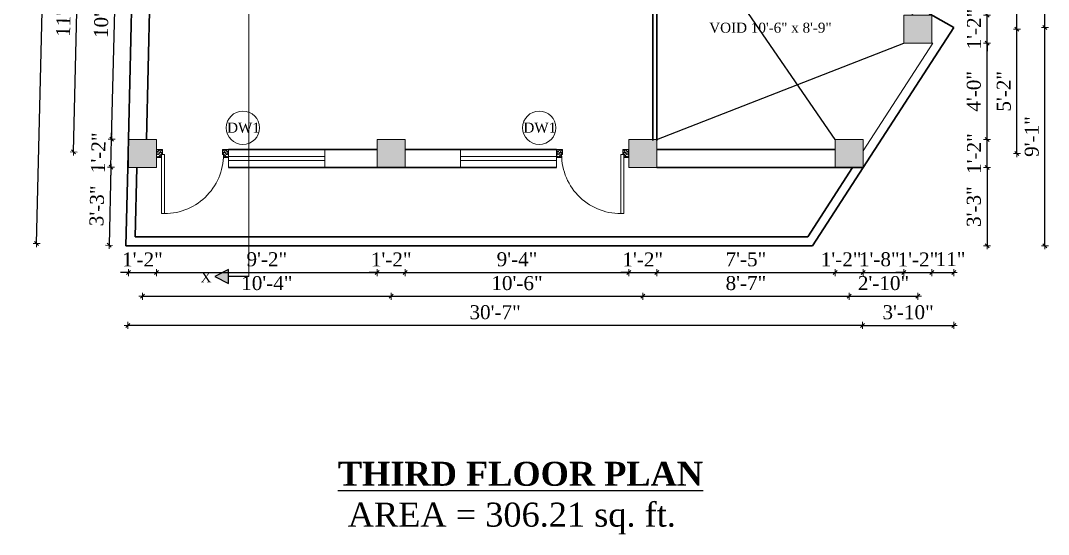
# Model space of a CAD drawing. Header units: inches. Extents: x 149946 to 166271, y -29520 to -26192.
# Drawn here: x 157350 to 157863, y -26790 to -26533 of the extents above; entities that cross this region are included whole.
import ezdxf

# ---------------------------------------------------------------- set-up
doc = ezdxf.new("R2010")
doc.units = ezdxf.units.IN
doc.header["$LTSCALE"] = 5
doc.header["$MEASUREMENT"] = 0
for name, color, linetype, lineweight in [('A-WALL', 7, 'Continuous', 9), ('Dimension', 7, 'Continuous', 18), ('DOOR', 62, 'Continuous', 0), ('Dw', 2, 'Continuous', 18)]:
    doc.layers.add(name, color=color, linetype=linetype, lineweight=lineweight)
doc.layers.add('dim line', color=7, linetype='Continuous', lineweight=15, true_color=0xfab2b2)
doc.layers.add('TEXT', color=6, linetype='Continuous')
doc.layers.add('WALL', color=7, linetype='Continuous')
doc.styles.add('ordinary', font='times.ttf')
doc.dimstyles.new('Copy of 96', dxfattribs={"dimtxt": 7, "dimasz": 4, "dimexe": 0.5, "dimexo": 0.5, "dimgap": 3, "dimtad": 1, "dimdec": 1, "dimzin": 11, "dimdsep": 46, "dimlunit": 4, "dimtxsty": 'ordinary', "dimblk": 'OBLIQUE', "dimcen": 0.09, "dimse1": 1, "dimse2": 1, "dimclrt": 6, "dimazin": 0, "dimtfac": 1, "dimtdec": 1, "dimtix": 1, "dimtmove": 2, "dimatfit": 3, "dimldrblk": 'leader', "dimfxl": 0.5, "dimfxlon": 1, "dimtolj": 1, "dimtzin": 0, "dimarcsym": 0})

# ---------------------------------------------------------------- blocks, each defined once
blk = doc.blocks.new('A$C27B36B59')
at = {"layer": 'DOOR'}
for p, q in [((0, 4), (0, 0)), ((2.5, 4), (0, 4)), ((0, 0), (3, 0)), ((2.5, 2.5), (2.5, 4)), ((3, 2.5), (2.5, 2.5)), ((3, 0), (3, 2.5))]:
    blk.add_line(p, q, dxfattribs=at)
for centre, radius, start, end in [((-1.4, -0.54), 4.75, 22.1411, 72.838), ((1.34, 2.09), 1.64, 45.138, 144.8948), ((2.21, 0.3), 2.49, 83.3149, 152.658), ((0.13, 0.37), 2.05, 349.4875, 93.6805), ((1.96, -0.47), 2.01, 58.7447, 166.495), ((-0.06, 0.32), 1.13, 343.542, 86.947), ((2.08, -0.4), 1.17, 38.2816, 160.1519)]:
    blk.add_arc(centre, radius, start, end, dxfattribs=at)
blk = doc.blocks.new('D2')
at = {"layer": 'DOOR'}
for p, q in [((74473.95, 24047.59), (74473.95, 24018.09)), ((74473.95, 24047.59), (74475.45, 24047.59)), ((74475.45, 24047.59), (74475.45, 24018.13))]:
    blk.add_line(p, q, dxfattribs=at)
blk.add_arc((74473.95, 24047.59), 29.5, 180, 272.9146, dxfattribs=at)
at = {"layer": 'DOOR', "xscale": -1, "rotation": 180}
blk.add_blockref('A$C27B36B59', (74441.95, 24050.09), dxfattribs=at)
at = {"layer": 'DOOR', "rotation": 180}
blk.add_blockref('A$C27B36B59', (74477.95, 24050.09), dxfattribs=at)
blk = doc.blocks.new('oblique')
at = {"color": 0, "lineweight": -2}
blk.add_line((0.25, 0.25), (-0.25, -0.25), dxfattribs=at)
at = {"layer": 'dim line', "lineweight": 9}
for p, q in [((-0.4375, 0), (0.4375, 0)), ((0, 0.4375), (0, -0.4375))]:
    blk.add_line(p, q, dxfattribs=at)
blk = doc.blocks.new('*D598')
at = {"layer": 'A-WALL', "color": 0, "lineweight": -2, "ltscale": 5, "transparency": 16777216}
for p, q in [((157832.17, -26592.63), (157832.17, -26588.63)), ((157832.17, -26606.63), (157832.17, -26592.63)), ((157832.17, -26606.63), (157832.17, -26610.63))]:
    blk.add_line(p, q, dxfattribs=at)
at = {"layer": 'Defpoints', "color": 0, "ltscale": 5, "transparency": 16777216}
for p in [(157770.3, -26592.63), (157832.17, -26592.63), (157770.3, -26606.63)]:
    blk.add_point(p, dxfattribs=at)
at = {"layer": 'A-WALL', "color": 0, "lineweight": -2, "ltscale": 5, "transparency": 16777216, "xscale": 4, "yscale": 4, "zscale": 4}
for p, rotation in [((157832.17, -26592.63), 270), ((157832.17, -26606.63), 90)]:
    blk.add_blockref('oblique', p, dxfattribs=dict(at, rotation=rotation))
at = {"layer": 'A-WALL', "color": 6, "ltscale": 5, "transparency": 16777216, "insert": (157825.67, -26599.63), "char_height": 7, "attachment_point": 5, "rotation": 90, "style": 'ordinary'}
blk.add_mtext('\\A1;1\'-2"', dxfattribs=at)
blk = doc.blocks.new('_OBLIQUE')
at = {"color": 0, "linetype": 'ByBlock'}
blk.add_line((-0.5, -0.5), (0.5, 0.5), dxfattribs=at)
blk = doc.blocks.new('leader')
at = {"layer": 'Dimension'}
for p, q in [((0, -4.33), (0, 4.33)), ((-4.42, 0), (4.42, 0))]:
    blk.add_line(p, q, dxfattribs=at)
blk = doc.blocks.new('*D599')
at = {"layer": 'A-WALL', "color": 0, "lineweight": -2, "ltscale": 5, "transparency": 16777216}
blk.add_line((157832.17, -26592.63), (157832.17, -26544.45), dxfattribs=at)
at = {"layer": 'Defpoints', "color": 0, "ltscale": 5, "transparency": 16777216}
for p in [(157804.68, -26544.45), (157832.17, -26544.45), (157770.3, -26592.63)]:
    blk.add_point(p, dxfattribs=at)
at = {"layer": 'A-WALL', "color": 0, "lineweight": -2, "ltscale": 5, "transparency": 16777216, "xscale": 4, "yscale": 4, "zscale": 4}
for p, rotation in [((157832.17, -26544.45), 90), ((157832.17, -26592.63), 270)]:
    blk.add_blockref('oblique', p, dxfattribs=dict(at, rotation=rotation))
at = {"layer": 'A-WALL', "color": 6, "ltscale": 5, "transparency": 16777216, "insert": (157825.6, -26568.54), "char_height": 7, "attachment_point": 5, "rotation": 90, "style": 'ordinary'}
blk.add_mtext('\\A1;4\'-0"', dxfattribs=at)
blk = doc.blocks.new('*D600')
at = {"layer": 'A-WALL', "color": 0, "lineweight": -2, "ltscale": 5, "transparency": 16777216}
for p, q in [((157832.17, -26530.45), (157832.17, -26526.45)), ((157832.17, -26544.45), (157832.17, -26530.45)), ((157832.17, -26544.45), (157832.17, -26548.45))]:
    blk.add_line(p, q, dxfattribs=at)
at = {"layer": 'Defpoints', "color": 0, "ltscale": 5, "transparency": 16777216}
for p in [(157804.68, -26530.45), (157832.17, -26530.45), (157804.68, -26544.45)]:
    blk.add_point(p, dxfattribs=at)
at = {"layer": 'A-WALL', "color": 0, "lineweight": -2, "ltscale": 5, "transparency": 16777216, "xscale": 4, "yscale": 4, "zscale": 4}
for p, rotation in [((157832.17, -26530.45), 270), ((157832.17, -26544.45), 90)]:
    blk.add_blockref('oblique', p, dxfattribs=dict(at, rotation=rotation))
at = {"layer": 'A-WALL', "color": 6, "ltscale": 5, "transparency": 16777216, "insert": (157825.67, -26537.45), "char_height": 7, "attachment_point": 5, "rotation": 90, "style": 'ordinary'}
blk.add_mtext('\\A1;1\'-2"', dxfattribs=at)
blk = doc.blocks.new('*D605')
at = {"layer": 'A-WALL', "color": 0, "lineweight": -2, "ltscale": 5, "transparency": 16777216}
blk.add_line((157847.12, -26599.63), (157847.12, -26537.45), dxfattribs=at)
at = {"layer": 'Defpoints', "color": 0, "ltscale": 5, "transparency": 16777216}
for p in [(157797.68, -26537.45), (157847.12, -26537.45), (157763.3, -26599.63)]:
    blk.add_point(p, dxfattribs=at)
at = {"layer": 'A-WALL', "color": 0, "lineweight": -2, "ltscale": 5, "transparency": 16777216, "xscale": 4, "yscale": 4, "zscale": 4}
for p, rotation in [((157847.12, -26537.45), 90), ((157847.12, -26599.63), 270)]:
    blk.add_blockref('oblique', p, dxfattribs=dict(at, rotation=rotation))
at = {"layer": 'A-WALL', "color": 6, "ltscale": 5, "transparency": 16777216, "insert": (157840.56, -26568.54), "char_height": 7, "attachment_point": 5, "rotation": 90, "style": 'ordinary'}
blk.add_mtext('\\A1;5\'-2"', dxfattribs=at)
blk = doc.blocks.new('*D606')
at = {"layer": 'A-WALL', "color": 0, "lineweight": -2, "ltscale": 5, "transparency": 16777216}
blk.add_line((157847.12, -26537.45), (157847.12, -26459.34), dxfattribs=at)
at = {"layer": 'Defpoints', "color": 0, "ltscale": 5, "transparency": 16777216}
for p in [(157660.29, -26459.34), (157847.12, -26459.34), (157797.68, -26537.45)]:
    blk.add_point(p, dxfattribs=at)
at = {"layer": 'A-WALL', "color": 0, "lineweight": -2, "ltscale": 5, "transparency": 16777216, "xscale": 4, "yscale": 4, "zscale": 4}
for p, rotation in [((157847.12, -26459.34), 90), ((157847.12, -26537.45), 270)]:
    blk.add_blockref('oblique', p, dxfattribs=dict(at, rotation=rotation))
at = {"layer": 'A-WALL', "color": 6, "ltscale": 5, "transparency": 16777216, "insert": (157840.56, -26498.4), "char_height": 7, "attachment_point": 5, "rotation": 90, "style": 'ordinary'}
blk.add_mtext('\\A1;6\'-6"', dxfattribs=at)
blk = doc.blocks.new('*D569')
at = {"layer": 'A-WALL', "color": 0, "lineweight": -2, "ltscale": 5, "transparency": 16777216}
blk.add_line((157804.68, -26341.19), (157815.54, -26341.19), dxfattribs=at)
at = {"layer": 'Defpoints', "color": 0, "ltscale": 5, "transparency": 16777216}
for p in [(157815.54, -26341.19), (157804.68, -26530.45), (157815.54, -26536.62)]:
    blk.add_point(p, dxfattribs=at)
at = {"layer": 'A-WALL', "color": 0, "lineweight": -2, "ltscale": 5, "transparency": 16777216, "xscale": 4, "yscale": 4, "zscale": 4, "rotation": 180}
blk.add_blockref('oblique', (157804.68, -26341.19), dxfattribs=at)
at = {"layer": 'A-WALL', "color": 0, "lineweight": -2, "ltscale": 5, "transparency": 16777216, "xscale": 4, "yscale": 4, "zscale": 4}
blk.add_blockref('oblique', (157815.54, -26341.19), dxfattribs=at)
at = {"layer": 'A-WALL', "color": 6, "ltscale": 5, "transparency": 16777216, "insert": (157814.58, -26334.63), "char_height": 7, "attachment_point": 5, "style": 'ordinary'}
blk.add_mtext('\\A1;11"', dxfattribs=at)
blk = doc.blocks.new('*D572')
at = {"layer": 'A-WALL', "color": 0, "lineweight": -2, "ltscale": 5, "transparency": 16777216}
blk.add_line((157660.29, -26328.15), (157797.68, -26328.15), dxfattribs=at)
at = {"layer": 'Defpoints', "color": 0, "ltscale": 5, "transparency": 16777216}
for p in [(157797.68, -26328.15), (157660.29, -26459.34), (157797.68, -26537.45)]:
    blk.add_point(p, dxfattribs=at)
at = {"layer": 'A-WALL', "color": 0, "lineweight": -2, "ltscale": 5, "transparency": 16777216, "xscale": 4, "yscale": 4, "zscale": 4, "rotation": 180}
blk.add_blockref('oblique', (157660.29, -26328.15), dxfattribs=at)
at = {"layer": 'A-WALL', "color": 0, "lineweight": -2, "ltscale": 5, "transparency": 16777216, "xscale": 4, "yscale": 4, "zscale": 4}
blk.add_blockref('oblique', (157797.68, -26328.15), dxfattribs=at)
at = {"layer": 'A-WALL', "color": 6, "ltscale": 5, "transparency": 16777216, "insert": (157728.98, -26321.59), "char_height": 7, "attachment_point": 5, "style": 'ordinary'}
blk.add_mtext('\\A1;11\'-5"', dxfattribs=at)
blk = doc.blocks.new('*D574')
at = {"layer": 'A-WALL', "color": 0, "lineweight": -2, "ltscale": 5, "transparency": 16777216}
blk.add_line((157527.72, -26309.43), (157815.54, -26309.43), dxfattribs=at)
at = {"layer": 'Defpoints', "color": 0, "ltscale": 5, "transparency": 16777216}
for p in [(157815.54, -26309.43), (157527.72, -26380.96), (157815.54, -26536.62)]:
    blk.add_point(p, dxfattribs=at)
at = {"layer": 'A-WALL', "color": 0, "lineweight": -2, "ltscale": 5, "transparency": 16777216, "xscale": 4, "yscale": 4, "zscale": 4, "rotation": 180}
blk.add_blockref('oblique', (157527.72, -26309.43), dxfattribs=at)
at = {"layer": 'A-WALL', "color": 0, "lineweight": -2, "ltscale": 5, "transparency": 16777216, "xscale": 4, "yscale": 4, "zscale": 4}
blk.add_blockref('oblique', (157815.54, -26309.43), dxfattribs=at)
at = {"layer": 'A-WALL', "color": 6, "ltscale": 5, "transparency": 16777216, "insert": (157671.63, -26302.87), "char_height": 7, "attachment_point": 5, "style": 'ordinary'}
blk.add_mtext('\\A1;24\'-0"', dxfattribs=at)
blk = doc.blocks.new('*D575')
at = {"layer": 'A-WALL', "color": 0, "lineweight": -2, "ltscale": 5, "transparency": 16777216}
blk.add_line((157861.08, -26645.63), (157861.08, -26536.62), dxfattribs=at)
at = {"layer": 'Defpoints', "color": 0, "ltscale": 5, "transparency": 16777216}
for p in [(157815.54, -26536.62), (157861.08, -26536.62), (157745.1, -26645.63)]:
    blk.add_point(p, dxfattribs=at)
at = {"layer": 'A-WALL', "color": 0, "lineweight": -2, "ltscale": 5, "transparency": 16777216, "xscale": 4, "yscale": 4, "zscale": 4}
for p, rotation in [((157861.08, -26536.62), 90), ((157861.08, -26645.63), 270)]:
    blk.add_blockref('oblique', p, dxfattribs=dict(at, rotation=rotation))
at = {"layer": 'A-WALL', "color": 6, "ltscale": 5, "transparency": 16777216, "insert": (157854.51, -26591.12), "char_height": 7, "attachment_point": 5, "rotation": 90, "style": 'ordinary'}
blk.add_mtext('\\A1;9\'-1"', dxfattribs=at)
blk = doc.blocks.new('*D576')
at = {"layer": 'A-WALL', "color": 0, "lineweight": -2, "ltscale": 5, "transparency": 16777216}
blk.add_line((157861.08, -26536.62), (157861.08, -26353.92), dxfattribs=at)
at = {"layer": 'Defpoints', "color": 0, "ltscale": 5, "transparency": 16777216}
for p in [(157488.72, -26353.92), (157861.08, -26353.92), (157815.54, -26536.62)]:
    blk.add_point(p, dxfattribs=at)
at = {"layer": 'A-WALL', "color": 0, "lineweight": -2, "ltscale": 5, "transparency": 16777216, "xscale": 4, "yscale": 4, "zscale": 4}
for p, rotation in [((157861.08, -26353.92), 90), ((157861.08, -26536.62), 270)]:
    blk.add_blockref('oblique', p, dxfattribs=dict(at, rotation=rotation))
at = {"layer": 'A-WALL', "color": 6, "ltscale": 5, "transparency": 16777216, "insert": (157854.52, -26445.27), "char_height": 7, "attachment_point": 5, "rotation": 90, "style": 'ordinary'}
blk.add_mtext('\\A1;15\'-3"', dxfattribs=at)
blk = doc.blocks.new('*D577')
at = {"layer": 'A-WALL', "color": 0, "lineweight": -2, "ltscale": 50, "transparency": 16777216}
for p, q in [((157403.51, -26659.03), (157399.51, -26659.03)), ((157403.51, -26659.03), (157417.51, -26659.03)), ((157417.51, -26659.03), (157421.51, -26659.03))]:
    blk.add_line(p, q, dxfattribs=at)
at = {"layer": 'Defpoints', "color": 0, "ltscale": 50, "transparency": 16777216}
for p in [(157403.51, -26606.63), (157417.51, -26606.63), (157417.51, -26659.03)]:
    blk.add_point(p, dxfattribs=at)
at = {"layer": 'A-WALL', "color": 0, "lineweight": -2, "ltscale": 50, "transparency": 16777216, "xscale": 4, "yscale": 4, "zscale": 4}
blk.add_blockref('oblique', (157403.51, -26659.03), dxfattribs=at)
at = {"layer": 'A-WALL', "color": 0, "lineweight": -2, "ltscale": 50, "transparency": 16777216, "xscale": 4, "yscale": 4, "zscale": 4, "rotation": 180}
blk.add_blockref('oblique', (157417.51, -26659.03), dxfattribs=at)
at = {"layer": 'A-WALL', "color": 6, "ltscale": 50, "transparency": 16777216, "insert": (157410.51, -26652.53), "char_height": 7, "attachment_point": 5, "style": 'ordinary'}
blk.add_mtext('\\A1;1\'-2"', dxfattribs=at)
blk = doc.blocks.new('*D578')
at = {"layer": 'A-WALL', "color": 0, "lineweight": -2, "ltscale": 5, "transparency": 16777216}
blk.add_line((157417.51, -26659.03), (157527.72, -26659.03), dxfattribs=at)
at = {"layer": 'Defpoints', "color": 0, "ltscale": 5, "transparency": 16777216}
for p in [(157417.51, -26606.63), (157527.72, -26606.63), (157527.72, -26659.03)]:
    blk.add_point(p, dxfattribs=at)
at = {"layer": 'A-WALL', "color": 0, "lineweight": -2, "ltscale": 5, "transparency": 16777216, "xscale": 4, "yscale": 4, "zscale": 4, "rotation": 180}
blk.add_blockref('oblique', (157417.51, -26659.03), dxfattribs=at)
at = {"layer": 'A-WALL', "color": 0, "lineweight": -2, "ltscale": 5, "transparency": 16777216, "xscale": 4, "yscale": 4, "zscale": 4}
blk.add_blockref('oblique', (157527.72, -26659.03), dxfattribs=at)
at = {"layer": 'A-WALL', "color": 6, "ltscale": 5, "transparency": 16777216, "insert": (157472.62, -26652.46), "char_height": 7, "attachment_point": 5, "style": 'ordinary'}
blk.add_mtext('\\A1;9\'-2"', dxfattribs=at)
blk = doc.blocks.new('*D579')
at = {"layer": 'A-WALL', "color": 0, "lineweight": -2, "ltscale": 5, "transparency": 16777216}
for p, q in [((157527.72, -26659.03), (157523.72, -26659.03)), ((157527.72, -26659.03), (157541.72, -26659.03)), ((157541.72, -26659.03), (157545.72, -26659.03))]:
    blk.add_line(p, q, dxfattribs=at)
at = {"layer": 'Defpoints', "color": 0, "ltscale": 5, "transparency": 16777216}
for p in [(157527.72, -26606.63), (157541.72, -26606.63), (157541.72, -26659.03)]:
    blk.add_point(p, dxfattribs=at)
at = {"layer": 'A-WALL', "color": 0, "lineweight": -2, "ltscale": 5, "transparency": 16777216, "xscale": 4, "yscale": 4, "zscale": 4}
blk.add_blockref('oblique', (157527.72, -26659.03), dxfattribs=at)
at = {"layer": 'A-WALL', "color": 0, "lineweight": -2, "ltscale": 5, "transparency": 16777216, "xscale": 4, "yscale": 4, "zscale": 4, "rotation": 180}
blk.add_blockref('oblique', (157541.72, -26659.03), dxfattribs=at)
at = {"layer": 'A-WALL', "color": 6, "ltscale": 5, "transparency": 16777216, "insert": (157534.72, -26652.53), "char_height": 7, "attachment_point": 5, "style": 'ordinary'}
blk.add_mtext('\\A1;1\'-2"', dxfattribs=at)
blk = doc.blocks.new('*D580')
at = {"layer": 'A-WALL', "color": 0, "lineweight": -2, "ltscale": 5, "transparency": 16777216}
blk.add_line((157541.72, -26659.03), (157653.29, -26659.03), dxfattribs=at)
at = {"layer": 'Defpoints', "color": 0, "ltscale": 5, "transparency": 16777216}
for p in [(157541.72, -26606.63), (157653.29, -26606.63), (157653.29, -26659.03)]:
    blk.add_point(p, dxfattribs=at)
at = {"layer": 'A-WALL', "color": 0, "lineweight": -2, "ltscale": 5, "transparency": 16777216, "xscale": 4, "yscale": 4, "zscale": 4, "rotation": 180}
blk.add_blockref('oblique', (157541.72, -26659.03), dxfattribs=at)
at = {"layer": 'A-WALL', "color": 0, "lineweight": -2, "ltscale": 5, "transparency": 16777216, "xscale": 4, "yscale": 4, "zscale": 4}
blk.add_blockref('oblique', (157653.29, -26659.03), dxfattribs=at)
at = {"layer": 'A-WALL', "color": 6, "ltscale": 5, "transparency": 16777216, "insert": (157597.51, -26652.46), "char_height": 7, "attachment_point": 5, "style": 'ordinary'}
blk.add_mtext('\\A1;9\'-4"', dxfattribs=at)
blk = doc.blocks.new('*D581')
at = {"layer": 'A-WALL', "color": 0, "lineweight": -2, "ltscale": 5, "transparency": 16777216}
for p, q in [((157653.29, -26659.03), (157649.29, -26659.03)), ((157653.29, -26659.03), (157667.29, -26659.03)), ((157667.29, -26659.03), (157671.29, -26659.03))]:
    blk.add_line(p, q, dxfattribs=at)
at = {"layer": 'Defpoints', "color": 0, "ltscale": 5, "transparency": 16777216}
for p in [(157653.29, -26606.63), (157667.29, -26606.63), (157667.29, -26659.03)]:
    blk.add_point(p, dxfattribs=at)
at = {"layer": 'A-WALL', "color": 0, "lineweight": -2, "ltscale": 5, "transparency": 16777216, "xscale": 4, "yscale": 4, "zscale": 4}
blk.add_blockref('oblique', (157653.29, -26659.03), dxfattribs=at)
at = {"layer": 'A-WALL', "color": 0, "lineweight": -2, "ltscale": 5, "transparency": 16777216, "xscale": 4, "yscale": 4, "zscale": 4, "rotation": 180}
blk.add_blockref('oblique', (157667.29, -26659.03), dxfattribs=at)
at = {"layer": 'A-WALL', "color": 6, "ltscale": 5, "transparency": 16777216, "insert": (157660.29, -26652.53), "char_height": 7, "attachment_point": 5, "style": 'ordinary'}
blk.add_mtext('\\A1;1\'-2"', dxfattribs=at)
blk = doc.blocks.new('*D582')
at = {"layer": 'A-WALL', "color": 0, "lineweight": -2, "ltscale": 5, "transparency": 16777216}
blk.add_line((157667.29, -26659.03), (157756.3, -26659.03), dxfattribs=at)
at = {"layer": 'Defpoints', "color": 0, "ltscale": 5, "transparency": 16777216}
for p in [(157667.29, -26606.63), (157756.3, -26606.63), (157756.3, -26659.03)]:
    blk.add_point(p, dxfattribs=at)
at = {"layer": 'A-WALL', "color": 0, "lineweight": -2, "ltscale": 5, "transparency": 16777216, "xscale": 4, "yscale": 4, "zscale": 4, "rotation": 180}
blk.add_blockref('oblique', (157667.29, -26659.03), dxfattribs=at)
at = {"layer": 'A-WALL', "color": 0, "lineweight": -2, "ltscale": 5, "transparency": 16777216, "xscale": 4, "yscale": 4, "zscale": 4}
blk.add_blockref('oblique', (157756.3, -26659.03), dxfattribs=at)
at = {"layer": 'A-WALL', "color": 6, "ltscale": 5, "transparency": 16777216, "insert": (157711.79, -26652.46), "char_height": 7, "attachment_point": 5, "style": 'ordinary'}
blk.add_mtext('\\A1;7\'-5"', dxfattribs=at)
blk = doc.blocks.new('*D583')
at = {"layer": 'A-WALL', "color": 0, "lineweight": -2, "ltscale": 5, "transparency": 16777216}
blk.add_line((157756.3, -26659.03), (157770.3, -26659.03), dxfattribs=at)
at = {"layer": 'Defpoints', "color": 0, "ltscale": 5, "transparency": 16777216}
for p in [(157756.3, -26606.63), (157770.3, -26606.63), (157770.3, -26659.03)]:
    blk.add_point(p, dxfattribs=at)
at = {"layer": 'A-WALL', "color": 0, "lineweight": -2, "ltscale": 5, "transparency": 16777216, "xscale": 4, "yscale": 4, "zscale": 4, "rotation": 180}
blk.add_blockref('oblique', (157756.3, -26659.03), dxfattribs=at)
at = {"layer": 'A-WALL', "color": 0, "lineweight": -2, "ltscale": 5, "transparency": 16777216, "xscale": 4, "yscale": 4, "zscale": 4}
blk.add_blockref('oblique', (157770.3, -26659.03), dxfattribs=at)
at = {"layer": 'A-WALL', "color": 6, "ltscale": 5, "transparency": 16777216, "insert": (157759.33, -26652.47), "char_height": 7, "attachment_point": 5, "style": 'ordinary'}
blk.add_mtext('\\A1;1\'-2"', dxfattribs=at)
blk = doc.blocks.new('*D584')
at = {"layer": 'A-WALL', "color": 0, "lineweight": -2, "ltscale": 5, "transparency": 16777216}
blk.add_line((157770.3, -26659.03), (157790.68, -26659.03), dxfattribs=at)
at = {"layer": 'Defpoints', "color": 0, "ltscale": 5, "transparency": 16777216}
for p in [(157790.68, -26544.45), (157770.3, -26606.63), (157790.68, -26659.03)]:
    blk.add_point(p, dxfattribs=at)
at = {"layer": 'A-WALL', "color": 0, "lineweight": -2, "ltscale": 5, "transparency": 16777216, "xscale": 4, "yscale": 4, "zscale": 4, "rotation": 180}
blk.add_blockref('oblique', (157770.3, -26659.03), dxfattribs=at)
at = {"layer": 'A-WALL', "color": 0, "lineweight": -2, "ltscale": 5, "transparency": 16777216, "xscale": 4, "yscale": 4, "zscale": 4}
blk.add_blockref('oblique', (157790.68, -26659.03), dxfattribs=at)
at = {"layer": 'A-WALL', "color": 6, "ltscale": 5, "transparency": 16777216, "insert": (157778.37, -26652.47), "char_height": 7, "attachment_point": 5, "style": 'ordinary'}
blk.add_mtext('\\A1;1\'-8"', dxfattribs=at)
blk = doc.blocks.new('*D585')
at = {"layer": 'A-WALL', "color": 0, "lineweight": -2, "ltscale": 5, "transparency": 16777216}
for p, q in [((157790.68, -26659.03), (157786.68, -26659.03)), ((157790.68, -26659.03), (157804.68, -26659.03)), ((157804.68, -26659.03), (157808.68, -26659.03))]:
    blk.add_line(p, q, dxfattribs=at)
at = {"layer": 'Defpoints', "color": 0, "ltscale": 5, "transparency": 16777216}
for p in [(157790.68, -26544.45), (157804.68, -26544.45), (157804.68, -26659.03)]:
    blk.add_point(p, dxfattribs=at)
at = {"layer": 'A-WALL', "color": 0, "lineweight": -2, "ltscale": 5, "transparency": 16777216, "xscale": 4, "yscale": 4, "zscale": 4}
blk.add_blockref('oblique', (157790.68, -26659.03), dxfattribs=at)
at = {"layer": 'A-WALL', "color": 0, "lineweight": -2, "ltscale": 5, "transparency": 16777216, "xscale": 4, "yscale": 4, "zscale": 4, "rotation": 180}
blk.add_blockref('oblique', (157804.68, -26659.03), dxfattribs=at)
at = {"layer": 'A-WALL', "color": 6, "ltscale": 5, "transparency": 16777216, "insert": (157797.68, -26652.53), "char_height": 7, "attachment_point": 5, "style": 'ordinary'}
blk.add_mtext('\\A1;1\'-2"', dxfattribs=at)
blk = doc.blocks.new('*D586')
at = {"layer": 'A-WALL', "color": 0, "lineweight": -2, "ltscale": 5, "transparency": 16777216}
blk.add_line((157804.68, -26659.03), (157815.54, -26659.03), dxfattribs=at)
at = {"layer": 'Defpoints', "color": 0, "ltscale": 5, "transparency": 16777216}
for p in [(157815.54, -26536.62), (157804.68, -26544.45), (157815.54, -26659.03)]:
    blk.add_point(p, dxfattribs=at)
at = {"layer": 'A-WALL', "color": 0, "lineweight": -2, "ltscale": 5, "transparency": 16777216, "xscale": 4, "yscale": 4, "zscale": 4, "rotation": 180}
blk.add_blockref('oblique', (157804.68, -26659.03), dxfattribs=at)
at = {"layer": 'A-WALL', "color": 0, "lineweight": -2, "ltscale": 5, "transparency": 16777216, "xscale": 4, "yscale": 4, "zscale": 4}
blk.add_blockref('oblique', (157815.54, -26659.03), dxfattribs=at)
at = {"layer": 'A-WALL', "color": 6, "ltscale": 5, "transparency": 16777216, "insert": (157813.95, -26652.36), "char_height": 7, "attachment_point": 5, "style": 'ordinary'}
blk.add_mtext('\\A1;11"', dxfattribs=at)
blk = doc.blocks.new('*D587')
at = {"layer": 'A-WALL', "color": 0, "lineweight": -2, "ltscale": 5, "transparency": 16777216}
blk.add_line((157410.51, -26670.93), (157534.72, -26670.93), dxfattribs=at)
at = {"layer": 'Defpoints', "color": 0, "ltscale": 5, "transparency": 16777216}
for p in [(157410.51, -26599.63), (157534.72, -26599.63), (157534.72, -26670.93)]:
    blk.add_point(p, dxfattribs=at)
at = {"layer": 'A-WALL', "color": 0, "lineweight": -2, "ltscale": 5, "transparency": 16777216, "xscale": 4, "yscale": 4, "zscale": 4, "rotation": 180}
blk.add_blockref('oblique', (157410.51, -26670.93), dxfattribs=at)
at = {"layer": 'A-WALL', "color": 0, "lineweight": -2, "ltscale": 5, "transparency": 16777216, "xscale": 4, "yscale": 4, "zscale": 4}
blk.add_blockref('oblique', (157534.72, -26670.93), dxfattribs=at)
at = {"layer": 'A-WALL', "color": 6, "ltscale": 5, "transparency": 16777216, "insert": (157472.62, -26664.37), "char_height": 7, "attachment_point": 5, "style": 'ordinary'}
blk.add_mtext('\\A1;10\'-4"', dxfattribs=at)
blk = doc.blocks.new('*D588')
at = {"layer": 'A-WALL', "color": 0, "lineweight": -2, "ltscale": 5, "transparency": 16777216}
blk.add_line((157660.29, -26670.93), (157763.3, -26670.93), dxfattribs=at)
at = {"layer": 'Defpoints', "color": 0, "ltscale": 5, "transparency": 16777216}
for p in [(157660.29, -26599.63), (157763.3, -26599.63), (157763.3, -26670.93)]:
    blk.add_point(p, dxfattribs=at)
at = {"layer": 'A-WALL', "color": 0, "lineweight": -2, "ltscale": 5, "transparency": 16777216, "xscale": 4, "yscale": 4, "zscale": 4, "rotation": 180}
blk.add_blockref('oblique', (157660.29, -26670.93), dxfattribs=at)
at = {"layer": 'A-WALL', "color": 0, "lineweight": -2, "ltscale": 5, "transparency": 16777216, "xscale": 4, "yscale": 4, "zscale": 4}
blk.add_blockref('oblique', (157763.3, -26670.93), dxfattribs=at)
at = {"layer": 'A-WALL', "color": 6, "ltscale": 5, "transparency": 16777216, "insert": (157711.79, -26664.36), "char_height": 7, "attachment_point": 5, "style": 'ordinary'}
blk.add_mtext('\\A1;8\'-7"', dxfattribs=at)
blk = doc.blocks.new('*D589')
at = {"layer": 'A-WALL', "color": 0, "lineweight": -2, "ltscale": 5, "transparency": 16777216}
blk.add_line((157534.72, -26670.93), (157660.29, -26670.93), dxfattribs=at)
at = {"layer": 'Defpoints', "color": 0, "ltscale": 5, "transparency": 16777216}
for p in [(157534.72, -26599.63), (157660.29, -26599.63), (157660.29, -26670.93)]:
    blk.add_point(p, dxfattribs=at)
at = {"layer": 'A-WALL', "color": 0, "lineweight": -2, "ltscale": 5, "transparency": 16777216, "xscale": 4, "yscale": 4, "zscale": 4, "rotation": 180}
blk.add_blockref('oblique', (157534.72, -26670.93), dxfattribs=at)
at = {"layer": 'A-WALL', "color": 0, "lineweight": -2, "ltscale": 5, "transparency": 16777216, "xscale": 4, "yscale": 4, "zscale": 4}
blk.add_blockref('oblique', (157660.29, -26670.93), dxfattribs=at)
at = {"layer": 'A-WALL', "color": 6, "ltscale": 5, "transparency": 16777216, "insert": (157597.51, -26664.37), "char_height": 7, "attachment_point": 5, "style": 'ordinary'}
blk.add_mtext('\\A1;10\'-6"', dxfattribs=at)
blk = doc.blocks.new('*D590')
at = {"layer": 'A-WALL', "color": 0, "lineweight": -2, "ltscale": 5, "transparency": 16777216}
blk.add_line((157763.3, -26670.93), (157797.68, -26670.93), dxfattribs=at)
at = {"layer": 'Defpoints', "color": 0, "ltscale": 5, "transparency": 16777216}
for p in [(157797.68, -26537.45), (157763.3, -26599.63), (157797.68, -26670.93)]:
    blk.add_point(p, dxfattribs=at)
at = {"layer": 'A-WALL', "color": 0, "lineweight": -2, "ltscale": 5, "transparency": 16777216, "xscale": 4, "yscale": 4, "zscale": 4, "rotation": 180}
blk.add_blockref('oblique', (157763.3, -26670.93), dxfattribs=at)
at = {"layer": 'A-WALL', "color": 0, "lineweight": -2, "ltscale": 5, "transparency": 16777216, "xscale": 4, "yscale": 4, "zscale": 4}
blk.add_blockref('oblique', (157797.68, -26670.93), dxfattribs=at)
at = {"layer": 'A-WALL', "color": 6, "ltscale": 5, "transparency": 16777216, "insert": (157780.49, -26664.37), "char_height": 7, "attachment_point": 5, "style": 'ordinary'}
blk.add_mtext('\\A1;2\'-10"', dxfattribs=at)
blk = doc.blocks.new('*D591')
at = {"layer": 'A-WALL', "color": 0, "lineweight": -2, "ltscale": 5, "transparency": 16777216}
blk.add_line((157769.98, -26685.47), (157403.18, -26685.47), dxfattribs=at)
at = {"layer": 'Defpoints', "color": 0, "ltscale": 5, "transparency": 16777216}
for p in [(157403.18, -26606.63), (157769.98, -26606.63), (157403.18, -26685.47)]:
    blk.add_point(p, dxfattribs=at)
at = {"layer": 'A-WALL', "color": 0, "lineweight": -2, "ltscale": 5, "transparency": 16777216, "xscale": 4, "yscale": 4, "zscale": 4, "rotation": 180}
blk.add_blockref('oblique', (157403.18, -26685.47), dxfattribs=at)
at = {"layer": 'A-WALL', "color": 0, "lineweight": -2, "ltscale": 5, "transparency": 16777216, "xscale": 4, "yscale": 4, "zscale": 4}
blk.add_blockref('oblique', (157769.98, -26685.47), dxfattribs=at)
at = {"layer": 'A-WALL', "color": 6, "ltscale": 5, "transparency": 16777216, "insert": (157586.58, -26678.9), "char_height": 7, "attachment_point": 5, "style": 'ordinary'}
blk.add_mtext('\\A1;30\'-7"', dxfattribs=at)
blk = doc.blocks.new('*D592')
at = {"layer": 'A-WALL', "color": 0, "lineweight": -2, "ltscale": 5, "transparency": 16777216}
blk.add_line((157769.98, -26685.47), (157815.54, -26685.47), dxfattribs=at)
at = {"layer": 'Defpoints', "color": 0, "ltscale": 5, "transparency": 16777216}
for p in [(157815.54, -26536.62), (157769.98, -26606.63), (157815.54, -26685.47)]:
    blk.add_point(p, dxfattribs=at)
at = {"layer": 'A-WALL', "color": 0, "lineweight": -2, "ltscale": 5, "transparency": 16777216, "xscale": 4, "yscale": 4, "zscale": 4, "rotation": 180}
blk.add_blockref('oblique', (157769.98, -26685.47), dxfattribs=at)
at = {"layer": 'A-WALL', "color": 0, "lineweight": -2, "ltscale": 5, "transparency": 16777216, "xscale": 4, "yscale": 4, "zscale": 4}
blk.add_blockref('oblique', (157815.54, -26685.47), dxfattribs=at)
at = {"layer": 'A-WALL', "color": 6, "ltscale": 5, "transparency": 16777216, "insert": (157792.76, -26678.91), "char_height": 7, "attachment_point": 5, "style": 'ordinary'}
blk.add_mtext('\\A1;3\'-10"', dxfattribs=at)
blk = doc.blocks.new('*D613')
at = {"layer": 'A-WALL', "color": 0, "lineweight": -2, "ltscale": 50, "transparency": 16777216}
for p, q in [((157395.15, -26592.43), (157395.24, -26588.43)), ((157394.81, -26606.43), (157395.15, -26592.43)), ((157394.81, -26606.43), (157394.72, -26610.43))]:
    blk.add_line(p, q, dxfattribs=at)
at = {"layer": 'Defpoints', "color": 0, "ltscale": 50, "transparency": 16777216}
for p in [(157395.15, -26592.43), (157403.51, -26592.63), (157403.18, -26606.63)]:
    blk.add_point(p, dxfattribs=at)
at = {"layer": 'A-WALL', "color": 0, "lineweight": -2, "ltscale": 50, "transparency": 16777216, "xscale": 4, "yscale": 4, "zscale": 4}
for p, rotation in [((157395.15, -26592.43), 268.6423816929436), ((157394.81, -26606.43), 88.64238169294363)]:
    blk.add_blockref('oblique', p, dxfattribs=dict(at, rotation=rotation))
at = {"layer": 'A-WALL', "color": 6, "ltscale": 50, "transparency": 16777216, "insert": (157388.48, -26599.27), "char_height": 7, "attachment_point": 5, "rotation": 88.6424, "style": 'ordinary'}
blk.add_mtext('\\A1;1\'-2"', dxfattribs=at)
blk = doc.blocks.new('*D614')
at = {"layer": 'A-WALL', "color": 0, "lineweight": -2, "ltscale": 5, "transparency": 16777216}
blk.add_line((157395.15, -26592.43), (157398.14, -26466.14), dxfattribs=at)
at = {"layer": 'Defpoints', "color": 0, "ltscale": 5, "transparency": 16777216}
for p in [(157398.14, -26466.14), (157406.84, -26466.34), (157403.51, -26592.63)]:
    blk.add_point(p, dxfattribs=at)
at = {"layer": 'A-WALL', "color": 0, "lineweight": -2, "ltscale": 5, "transparency": 16777216, "xscale": 4, "yscale": 4, "zscale": 4}
for p, rotation in [((157398.14, -26466.14), 88.64238169298139), ((157395.15, -26592.43), 268.6423816929814)]:
    blk.add_blockref('oblique', p, dxfattribs=dict(at, rotation=rotation))
at = {"layer": 'A-WALL', "color": 6, "ltscale": 5, "transparency": 16777216, "insert": (157390.08, -26529.13), "char_height": 7, "attachment_point": 5, "rotation": 88.6424, "style": 'ordinary'}
blk.add_mtext('\\A1;10\'-6"', dxfattribs=at)
blk = doc.blocks.new('*D593')
at = {"layer": 'A-WALL', "color": 0, "lineweight": -2, "ltscale": 5, "transparency": 16777216}
blk.add_line((157376.11, -26598.81), (157379.44, -26458.53), dxfattribs=at)
at = {"layer": 'Defpoints', "color": 0, "ltscale": 5, "transparency": 16777216}
for p in [(157379.44, -26458.53), (157413.84, -26459.34), (157410.51, -26599.63)]:
    blk.add_point(p, dxfattribs=at)
at = {"layer": 'A-WALL', "color": 0, "lineweight": -2, "ltscale": 5, "transparency": 16777216, "xscale": 4, "yscale": 4, "zscale": 4}
for p, rotation in [((157379.44, -26458.53), 88.64238169299772), ((157376.11, -26598.81), 268.6423816929977)]:
    blk.add_blockref('oblique', p, dxfattribs=dict(at, rotation=rotation))
at = {"layer": 'A-WALL', "color": 6, "ltscale": 5, "transparency": 16777216, "insert": (157371.21, -26528.51), "char_height": 7, "attachment_point": 5, "rotation": 88.6424, "style": 'ordinary'}
blk.add_mtext('\\A1;11\'-8"', dxfattribs=at)
blk = doc.blocks.new('*D616')
at = {"layer": 'A-WALL', "color": 0, "lineweight": -2, "ltscale": 5, "transparency": 16777216}
blk.add_line((157394.81, -26606.43), (157393.89, -26645.43), dxfattribs=at)
at = {"layer": 'Defpoints', "color": 0, "ltscale": 5, "transparency": 16777216}
for p in [(157403.18, -26606.63), (157393.89, -26645.43), (157402.26, -26645.63)]:
    blk.add_point(p, dxfattribs=at)
at = {"layer": 'A-WALL', "color": 0, "lineweight": -2, "ltscale": 5, "transparency": 16777216, "xscale": 4, "yscale": 4, "zscale": 4}
for p, rotation in [((157394.81, -26606.43), 88.64238169298143), ((157393.89, -26645.43), 268.6423816929814)]:
    blk.add_blockref('oblique', p, dxfattribs=dict(at, rotation=rotation))
at = {"layer": 'A-WALL', "color": 6, "ltscale": 5, "transparency": 16777216, "insert": (157387.79, -26625.77), "char_height": 7, "attachment_point": 5, "rotation": 88.6424, "style": 'ordinary'}
blk.add_mtext('\\A1;3\'-3"', dxfattribs=at)
blk = doc.blocks.new('*D617')
at = {"layer": 'A-WALL', "color": 0, "lineweight": -2, "ltscale": 5, "transparency": 16777216}
blk.add_line((157832.17, -26606.63), (157832.17, -26645.63), dxfattribs=at)
at = {"layer": 'Defpoints', "color": 0, "ltscale": 5, "transparency": 16777216}
for p in [(157770.3, -26606.63), (157745.1, -26645.63), (157832.17, -26645.63)]:
    blk.add_point(p, dxfattribs=at)
at = {"layer": 'A-WALL', "color": 0, "lineweight": -2, "ltscale": 5, "transparency": 16777216, "xscale": 4, "yscale": 4, "zscale": 4}
for p, rotation in [((157832.17, -26606.63), 90), ((157832.17, -26645.63), 270)]:
    blk.add_blockref('oblique', p, dxfattribs=dict(at, rotation=rotation))
at = {"layer": 'A-WALL', "color": 6, "ltscale": 5, "transparency": 16777216, "insert": (157825.6, -26626.13), "char_height": 7, "attachment_point": 5, "rotation": 90, "style": 'ordinary'}
blk.add_mtext('\\A1;3\'-3"', dxfattribs=at)
blk = doc.blocks.new('*D597')
at = {"layer": 'A-WALL', "color": 0, "lineweight": -2, "ltscale": 5, "transparency": 16777216}
blk.add_line((157357.66, -26644.57), (157364.62, -26350.98), dxfattribs=at)
at = {"layer": 'Defpoints', "color": 0, "ltscale": 5, "transparency": 16777216}
for p in [(157364.62, -26350.98), (157488.72, -26353.92), (157402.26, -26645.63)]:
    blk.add_point(p, dxfattribs=at)
at = {"layer": 'A-WALL', "color": 0, "lineweight": -2, "ltscale": 5, "transparency": 16777216, "xscale": 4, "yscale": 4, "zscale": 4}
for p, rotation in [((157364.62, -26350.98), 88.64238169298139), ((157357.66, -26644.57), 268.6423816929814)]:
    blk.add_blockref('oblique', p, dxfattribs=dict(at, rotation=rotation))
at = {"layer": 'A-WALL', "color": 6, "ltscale": 5, "transparency": 16777216, "insert": (157354.58, -26497.62), "char_height": 7, "attachment_point": 5, "rotation": 88.6424, "style": 'ordinary'}
blk.add_mtext('\\A1;24\'-6"', dxfattribs=at)

msp = doc.modelspace()

# ---------------------------------------------------------------- hatches: boundary and pattern name
at = {"ltscale": 5}
msp.add_hatch(color=256, dxfattribs=at).paths.add_polyline_path([(157453.47, -26664.49), (157453.47, -26657.48), (157446.59, -26661.06)])
at = {"layer": 'WALL', "linetype": 'ByBlock', "ltscale": 5, "true_color": 0xf8991e}
h = msp.add_hatch(color=30, dxfattribs=at)
h.dxf.hatch_style = 1
h.paths.add_polyline_path([(157790.68, -26530.45), (157790.68, -26544.45), (157804.68, -26544.45), (157804.68, -26530.45)])
h = msp.add_hatch(color=30, dxfattribs=at)
h.dxf.hatch_style = 1
h.paths.add_polyline_path([(157403.51, -26592.63), (157403.51, -26606.63), (157417.51, -26606.63), (157417.51, -26592.63)])
h = msp.add_hatch(color=30, dxfattribs=at)
h.dxf.hatch_style = 1
h.paths.add_polyline_path([(157527.72, -26592.63), (157527.72, -26606.63), (157541.72, -26606.63), (157541.72, -26592.63)])
h = msp.add_hatch(color=30, dxfattribs=at)
h.dxf.hatch_style = 1
h.paths.add_polyline_path([(157653.29, -26592.63), (157653.29, -26606.63), (157667.29, -26606.63), (157667.29, -26592.63)])
h = msp.add_hatch(color=30, dxfattribs=at)
h.dxf.hatch_style = 1
h.paths.add_polyline_path([(157756.3, -26592.63), (157756.3, -26606.63), (157770.3, -26606.63), (157770.3, -26592.63)])

# ---------------------------------------------------------------- linework, layer by layer
at = {"ltscale": 5}
for p, q in [((157453.47, -26657.48, -72.71), (157446.59, -26661.06, -72.71)), ((157453.47, -26664.49, -72.71), (157453.47, -26657.48, -72.71)), ((157446.59, -26661.06, -72.71), (157453.47, -26664.49, -72.71)), ((157463.57, -26661.06, -72.71), (157453.47, -26661.06, -72.71))]:
    msp.add_line(p, q, dxfattribs=at)
at = {"layer": 'A-WALL', "ltscale": 5}
for p, q in [((157463.57, -26372.5, -72.71), (157463.57, -26661.06, -72.71)), ((157453.51, -26597.63, -72.71), (157453.51, -26606.63, -72.71)), ((157501.51, -26597.63, -72.71), (157501.51, -26606.63, -72.71)), ((157569.29, -26597.63, -72.71), (157569.29, -26606.63, -72.71)), ((157617.29, -26597.63, -72.71), (157617.29, -26606.63, -72.71)), ((157403.51, -26606.63, -72.71), (157403.18, -26606.63, -72.71))]:
    msp.add_line(p, q, dxfattribs=at)
at = {"layer": 'A-WALL', "lineweight": 30}
for p, q in [((157403.18, -26606.63, -72.71), (157408.61, -26377.34, -72.71)), ((157406.84, -26452.34, -72.71), (157403.18, -26606.63, -72.71)), ((157667.29, -26452.34, -72.71), (157815.54, -26536.62, -72.71)), ((157415.51, -26466.34, -72.71), (157412.51, -26592.63, -72.71)), ((157665.29, -26466.34, -72.71), (157665.29, -26593.13, -72.71)), ((157667.29, -26466.34, -72.71), (157667.29, -26593.13, -72.71)), ((157815.54, -26536.62, -72.71), (157770.3, -26606.63, -72.71)), ((157527.72, -26597.63, -72.71), (157453.51, -26597.63, -72.71)), ((157617.29, -26597.63, -72.71), (157541.72, -26597.63, -72.71)), ((157756.3, -26597.63, -72.71), (157667.29, -26597.63, -72.71)), ((157403.18, -26606.63, -72.71), (157402.26, -26645.63, -72.71)), ((157407.68, -26606.63, -72.71), (157406.86, -26641.13, -72.71)), ((157617.29, -26606.63, -72.71), (157453.51, -26606.63, -72.71)), ((157770.3, -26606.63, -72.71), (157667.29, -26606.63, -72.71)), ((157764.94, -26606.63, -72.71), (157742.65, -26641.13, -72.71)), ((157770.3, -26606.63, -72.71), (157745.1, -26645.63, -72.71)), ((157742.65, -26641.13, -72.71), (157406.86, -26641.13, -72.71)), ((157745.1, -26645.63, -72.71), (157402.26, -26645.63, -72.71))]:
    msp.add_line(p, q, dxfattribs=at)
at = {"layer": 'A-WALL', "ltscale": 5, "elevation": -72.71}
msp.add_lwpolyline([(157667.29, -26597.63), (157667.29, -26597.63), (157756.3, -26597.63), (157756.3, -26592.63), (157770.3, -26592.63), (157770.3, -26598.33), (157805.12, -26544.45), (157790.68, -26544.45), (157790.68, -26530.45), (157795.57, -26530.45), (157667.29, -26457.52), (157667.29, -26466.34)], dxfattribs=at)
for points in [[(157790.68, -26530.45), (157804.68, -26530.45), (157804.68, -26544.45), (157790.68, -26544.45)], [(157403.51, -26592.63), (157417.51, -26592.63), (157417.51, -26606.63), (157403.51, -26606.63)], [(157527.72, -26592.63), (157541.72, -26592.63), (157541.72, -26606.63), (157527.72, -26606.63)], [(157653.29, -26592.63), (157667.29, -26592.63), (157667.29, -26606.63), (157653.29, -26606.63)], [(157756.3, -26592.63), (157770.3, -26592.63), (157770.3, -26606.63), (157756.3, -26606.63)]]:
    msp.add_lwpolyline(points, close=True, dxfattribs=at)
at = {"layer": 'A-WALL', "ltscale": 5}
for centre in [(157460.69, -26586.75, -72.71), (157608.61, -26586.75, -72.71)]:
    msp.add_circle(centre, 8.32, dxfattribs=at)
at = {"layer": 'Dw', "color": 3}
for p, q in [((157501.51, -26601.13, -72.71), (157453.51, -26601.13, -72.71)), ((157569.29, -26601.13, -72.71), (157617.29, -26601.13, -72.71)), ((157501.51, -26603.13, -72.71), (157453.51, -26603.13, -72.71)), ((157569.29, -26603.13, -72.71), (157617.29, -26603.13, -72.71))]:
    msp.add_line(p, q, dxfattribs=at)
at = {"layer": 'WALL', "color": 30, "linetype": 'ByBlock', "ltscale": 5, "true_color": 0xf8991e}
for p, q in [((157756.3, -26592.63, -72.71), (157667.29, -26462.7, -72.71)), ((157667.29, -26592.63, -72.71), (157790.68, -26544.45, -72.71))]:
    msp.add_line(p, q, dxfattribs=at)

# ---------------------------------------------------------------- block references
at = {"layer": 'WALL', "color": 2, "linetype": 'ByBlock', "xscale": -1, "rotation": 359.9999999998169}
msp.add_blockref('D2', (231895.46, -50647.71, -72.71), dxfattribs=at)
at = {"layer": 'WALL', "color": 2, "linetype": 'ByBlock'}
msp.add_blockref('D2', (83175.34, -50647.71, -72.71), dxfattribs=at)

# ---------------------------------------------------------------- texts
at = {"layer": 'TEXT', "style": 'ordinary'}
for s, p in [('VOID 10\'-6" x 8\'-9"', (157693.47, -26539.25, -72.71)), ('DW1', (157452.79, -26589.19, -72.71)), ('DW1', (157600.71, -26589.19, -72.71)), ('X', (157439.52, -26663.94, -72.71))]:
    msp.add_text(s, height=5, dxfattribs=at).set_placement(p)
at = {"layer": 'TEXT', "char_height": 12, "width": 219.8151, "attachment_point": 8, "style": 'ordinary'}
for s, insert in [('{\\fTimes New Roman|b1|i0|c0|p18;\\LTHIRD FLOOR PLAN}', (157599.24, -26765.74, -72.71)), ('AREA = 306.21 sq. ft.', (157594.93, -26789.87, -72.71))]:
    msp.add_mtext(s, dxfattribs=dict(at, insert=insert))

# ---------------------------------------------------------------- dimensions: what is measured, and where the dimension line sits
at = {"layer": 'A-WALL', "ltscale": 5}
for base, p1, p2, picture, middle in [((157815.54, -26309.43, -72.71), (157527.72, -26380.96, -72.71), (157815.54, -26536.62, -72.71), '*D574', (157671.63, -26302.87, -72.71)), ((157797.68, -26328.15, -72.71), (157660.29, -26459.34, -72.71), (157797.68, -26537.45, -72.71), '*D572', (157728.98, -26321.59, -72.71)), ((157797.68, -26670.93, -72.71), (157763.3, -26599.63, -72.71), (157797.68, -26537.45, -72.71), '*D590', (157780.49, -26664.37, -72.71)), ((157815.54, -26685.47, -72.71), (157769.98, -26606.63, -72.71), (157815.54, -26536.62, -72.71), '*D592', (157792.76, -26678.91, -72.71)), ((157804.68, -26659.03, -72.71), (157790.68, -26544.45, -72.71), (157804.68, -26544.45, -72.71), '*D585', (157797.68, -26652.53, -72.71)), ((157534.72, -26670.93, -72.71), (157410.51, -26599.63, -72.71), (157534.72, -26599.63, -72.71), '*D587', (157472.62, -26664.37, -72.71)), ((157660.29, -26670.93, -72.71), (157534.72, -26599.63, -72.71), (157660.29, -26599.63, -72.71), '*D589', (157597.51, -26664.37, -72.71)), ((157763.3, -26670.93, -72.71), (157660.29, -26599.63, -72.71), (157763.3, -26599.63, -72.71), '*D588', (157711.79, -26664.36, -72.71)), ((157403.18, -26685.47, -72.71), (157769.98, -26606.63, -72.71), (157403.18, -26606.63, -72.71), '*D591', (157586.58, -26678.9, -72.71)), ((157527.72, -26659.03, -72.71), (157417.51, -26606.63, -72.71), (157527.72, -26606.63, -72.71), '*D578', (157472.62, -26652.46, -72.71)), ((157541.72, -26659.03, -72.71), (157527.72, -26606.63, -72.71), (157541.72, -26606.63, -72.71), '*D579', (157534.72, -26652.53, -72.71)), ((157653.29, -26659.03, -72.71), (157541.72, -26606.63, -72.71), (157653.29, -26606.63, -72.71), '*D580', (157597.51, -26652.46, -72.71)), ((157667.29, -26659.03, -72.71), (157653.29, -26606.63, -72.71), (157667.29, -26606.63, -72.71), '*D581', (157660.29, -26652.53, -72.71)), ((157756.3, -26659.03, -72.71), (157667.29, -26606.63, -72.71), (157756.3, -26606.63, -72.71), '*D582', (157711.79, -26652.46, -72.71))]:
    dim = msp.add_linear_dim(base=base, p1=p1, p2=p2, dimstyle='Copy of 96', override={"dimdec": 0, "dimblk": 'oblique', "dimtdec": 0, "dimarcsym": 1}, dxfattribs=at)
    dim.commit()
    dim.dimension.update_dxf_attribs({"geometry": picture, "text_midpoint": middle})
for base, p1, p2, picture, middle in [((157815.54, -26341.19, -72.71), (157804.68, -26530.45, -72.71), (157815.54, -26536.62, -72.71), '*D569', (157814.58, -26334.63, -72.71)), ((157815.54, -26659.03, -72.71), (157804.68, -26544.45, -72.71), (157815.54, -26536.62, -72.71), '*D586', (157813.95, -26652.36, -72.71)), ((157790.68, -26659.03, -72.71), (157770.3, -26606.63, -72.71), (157790.68, -26544.45, -72.71), '*D584', (157778.37, -26652.47, -72.71)), ((157770.3, -26659.03, -72.71), (157756.3, -26606.63, -72.71), (157770.3, -26606.63, -72.71), '*D583', (157759.33, -26652.47, -72.71))]:
    dim = msp.add_linear_dim(base=base, p1=p1, p2=p2, dimstyle='Copy of 96', override={"dimdec": 0, "dimblk": 'oblique', "dimtdec": 0, "dimarcsym": 1}, dxfattribs=at)
    dim.commit()
    dim.dimension.update_dxf_attribs({"geometry": picture, "text_midpoint": middle, "dimtype": 160})
for base, p1, p2, angle, picture, middle in [((157364.62, -26350.98, -72.71), (157402.26, -26645.63, -72.71), (157488.72, -26353.92, -72.71), 268.6424, '*D597', (157354.58, -26497.62, -72.71)), ((157861.08, -26353.92, -72.71), (157815.54, -26536.62, -72.71), (157488.72, -26353.92, -72.71), 90, '*D576', (157854.52, -26445.27, -72.71)), ((157847.12, -26459.34, -72.71), (157797.68, -26537.45, -72.71), (157660.29, -26459.34, -72.71), 90, '*D606', (157840.56, -26498.4, -72.71)), ((157398.14, -26466.14, -72.71), (157403.51, -26592.63, -72.71), (157406.84, -26466.34, -72.71), 268.6424, '*D614', (157390.08, -26529.13, -72.71)), ((157832.17, -26530.45, -72.71), (157804.68, -26544.45, -72.71), (157804.68, -26530.45, -72.71), 90, '*D600', (157825.67, -26537.45, -72.71)), ((157861.08, -26536.62, -72.71), (157745.1, -26645.63, -72.71), (157815.54, -26536.62, -72.71), 90, '*D575', (157854.51, -26591.12, -72.71)), ((157847.12, -26537.45, -72.71), (157763.3, -26599.63, -72.71), (157797.68, -26537.45, -72.71), 90, '*D605', (157840.56, -26568.54, -72.71)), ((157832.17, -26544.45, -72.71), (157770.3, -26592.63, -72.71), (157804.68, -26544.45, -72.71), 90, '*D599', (157825.6, -26568.54, -72.71)), ((157832.17, -26592.63, -72.71), (157770.3, -26606.63, -72.71), (157770.3, -26592.63, -72.71), 90, '*D598', (157825.67, -26599.63, -72.71)), ((157393.89, -26645.43, -72.71), (157403.18, -26606.63, -72.71), (157402.26, -26645.63, -72.71), 268.6424, '*D616', (157387.79, -26625.77, -72.71)), ((157832.17, -26645.63, -72.71), (157770.3, -26606.63, -72.71), (157745.1, -26645.63, -72.71), 90, '*D617', (157825.6, -26626.13, -72.71))]:
    dim = msp.add_linear_dim(base=base, p1=p1, p2=p2, angle=angle, dimstyle='Copy of 96', override={"dimdec": 0, "dimblk": 'oblique', "dimtdec": 0, "dimarcsym": 1}, dxfattribs=at)
    dim.commit()
    dim.dimension.update_dxf_attribs({"geometry": picture, "text_midpoint": middle})
dim = msp.add_aligned_dim(p1=(157410.51, -26599.63, -72.71), p2=(157413.84, -26459.34, -72.71), distance=34.41, dimstyle='Copy of 96', override={"dimdec": 0, "dimblk": 'oblique', "dimtdec": 0, "dimarcsym": 1}, dxfattribs=at)
dim.commit()
dim.dimension.update_dxf_attribs({"geometry": '*D593', "text_midpoint": (157371.21, -26528.51, -72.71)})
at = {"layer": 'A-WALL', "ltscale": 50}
dim = msp.add_aligned_dim(p1=(157403.18, -26606.63, -72.71), p2=(157403.51, -26592.63, -72.71), distance=8.37, dimstyle='Copy of 96', override={"dimdec": 0, "dimblk": 'oblique', "dimtdec": 0, "dimarcsym": 1}, dxfattribs=at)
dim.commit()
dim.dimension.update_dxf_attribs({"geometry": '*D613', "text_midpoint": (157388.48, -26599.27, -72.71)})
dim = msp.add_linear_dim(base=(157417.51, -26659.03, -72.71), p1=(157403.51, -26606.63, -72.71), p2=(157417.51, -26606.63, -72.71), dimstyle='Copy of 96', override={"dimdec": 0, "dimblk": 'oblique', "dimtdec": 0, "dimarcsym": 1}, dxfattribs=at)
dim.commit()
dim.dimension.update_dxf_attribs({"geometry": '*D577', "text_midpoint": (157410.51, -26652.53, -72.71)})

doc.saveas('drawing.dxf')
